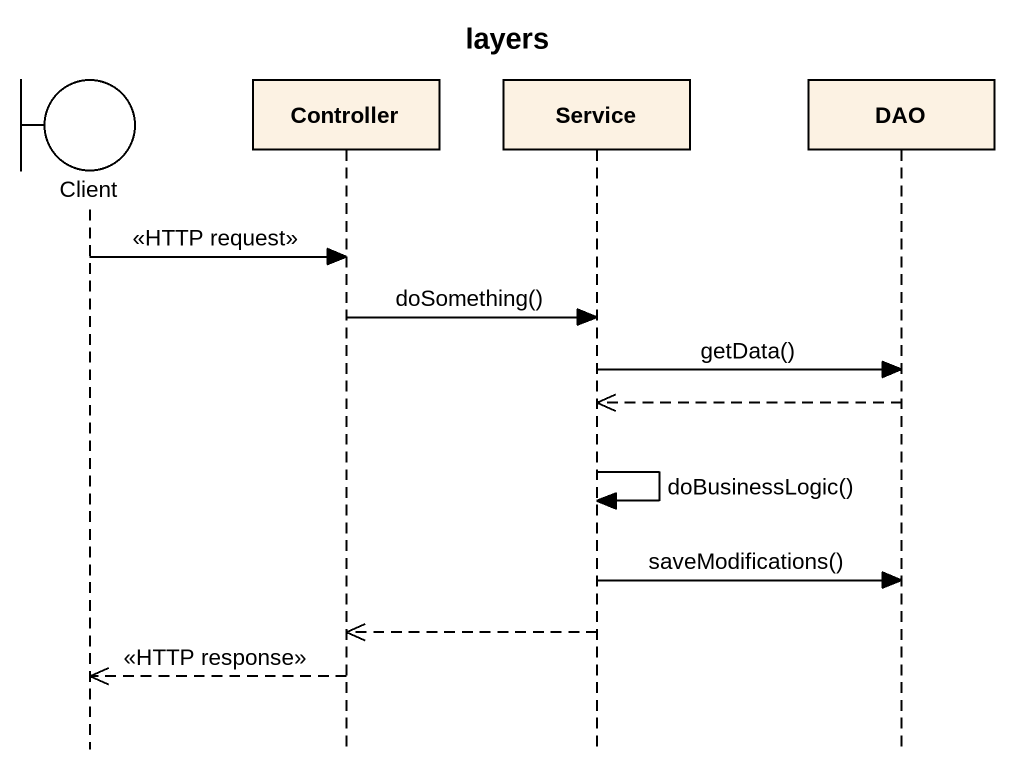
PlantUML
@startuml
title layers
hide footbox
boundary Client
participant Controller
participant Service
participant DAO

Client -> Controller : <<HTTP request>>
Controller -> Service : doSomething()
Service -> DAO : getData()
DAO -->> Service
Service -> Service : doBusinessLogic()
Service -> DAO : saveModifications()
Service -->> Controller
Controller -->> Client : <<HTTP response>>
@enduml
